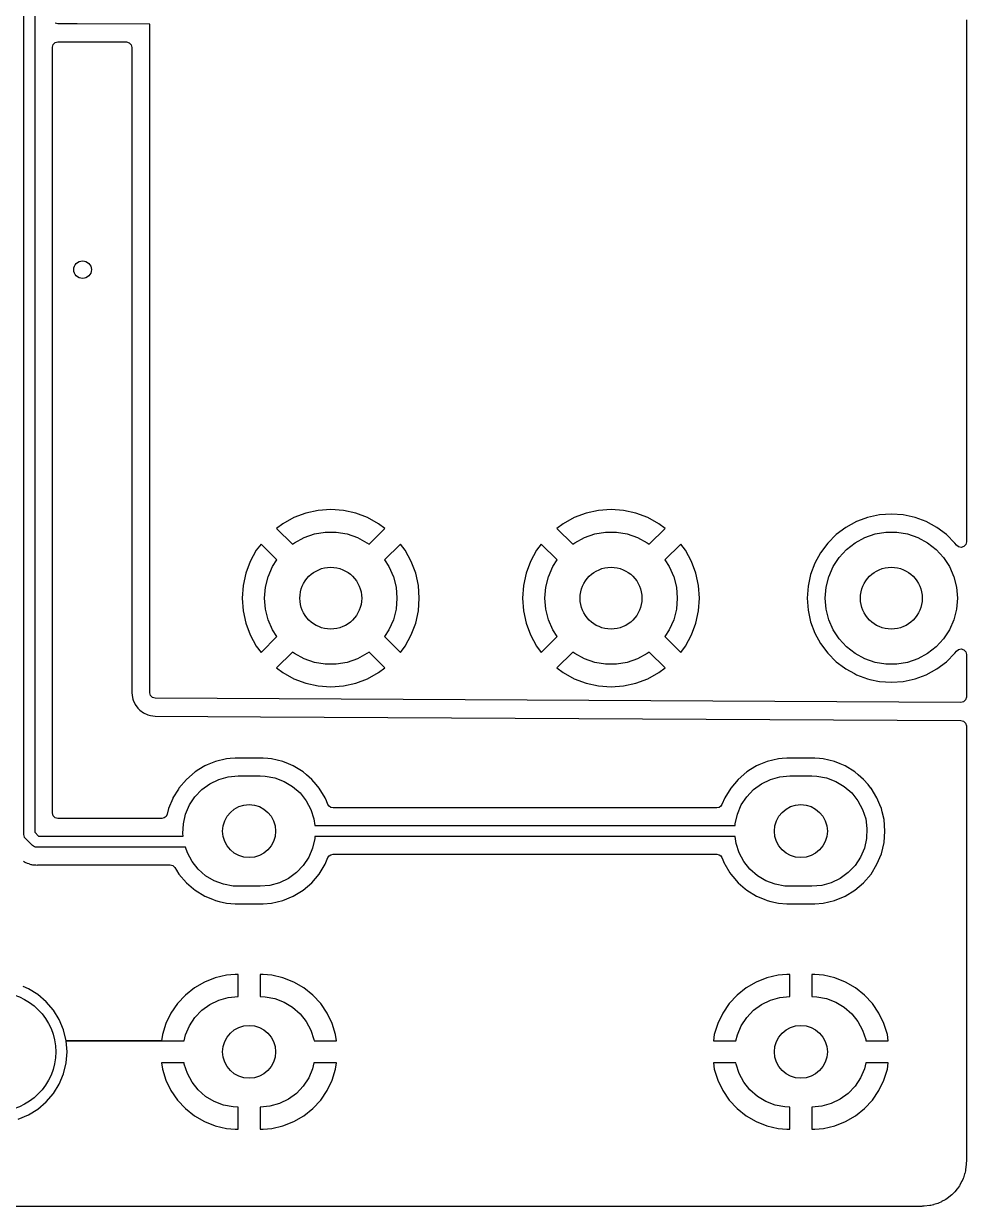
# Model space of a CAD drawing. Extents: x 0.79 to 7.48, y -4.92 to -0.79.
# Drawn here: x 6.639 to 7.48, y -4.921 to -3.867 of the extents above; entities that cross this region are included whole.
import ezdxf

# ---------------------------------------------------------------- set-up
doc = ezdxf.new("R2010")
doc.units = 0
doc.header["$MEASUREMENT"] = 0
doc.layers.add('BLACK', color=7, linetype='CONTINUOUS')

msp = doc.modelspace()

# ---------------------------------------------------------------- linework, layer by layer
at = {"layer": 'BLACK', "linetype": 'CONTINUOUS'}
for p, q in [((6.63957, -4.58976), (6.63957, -2.77853)), ((6.64941, -2.77649), (6.64941, -4.58773)), ((6.67004, -3.86679), (6.66761, -3.86613)), ((6.6872, -3.86684), (6.67004, -3.86679)), ((6.75197, -3.86703), (6.6872, -3.86684)), ((6.75197, -4.31673), (6.75197, -3.86703)), ((6.75197, -3.86703), (6.75197, -3.86703)), ((7.4803, -3.86313), (7.4803, -4.32879)), ((6.66518, -3.88764), (6.66583, -3.88519)), ((6.66518, -4.57049), (6.66518, -3.88764)), ((6.66583, -3.88519), (6.66763, -3.8834)), ((6.66763, -3.8834), (6.67007, -3.88275)), ((6.67007, -3.88275), (6.69881, -3.88284)), ((6.69881, -3.88284), (6.73114, -3.88293)), ((6.73114, -3.88293), (6.73357, -3.88359)), ((6.73357, -3.88359), (6.73535, -3.88538)), ((6.73535, -3.88538), (6.736, -3.88782)), ((6.736, -3.88782), (6.736, -4.31673)), ((6.90215, -4.3008), (6.89115, -4.30319)), ((6.91339, -4.3), (6.90215, -4.3008)), ((6.92462, -4.3008), (6.91339, -4.3)), ((6.93563, -4.30319), (6.92462, -4.3008)), ((7.15215, -4.3008), (7.14115, -4.30319)), ((7.16339, -4.3), (7.15215, -4.3008)), ((7.17462, -4.3008), (7.16339, -4.3)), ((7.18563, -4.30319), (7.17462, -4.3008)), ((6.87071, -4.31253), (6.8651, -4.31673)), ((6.88059, -4.30713), (6.87071, -4.31253)), ((6.89115, -4.30319), (6.88059, -4.30713)), ((6.94618, -4.30713), (6.93563, -4.30319)), ((6.95606, -4.31253), (6.94618, -4.30713)), ((6.96168, -4.31673), (6.95606, -4.31253)), ((7.12071, -4.31253), (7.1151, -4.31673)), ((7.13059, -4.30713), (7.12071, -4.31253)), ((7.14115, -4.30319), (7.13059, -4.30713)), ((7.19618, -4.30713), (7.18563, -4.30319)), ((7.20606, -4.31253), (7.19618, -4.30713)), ((7.21168, -4.31673), (7.20606, -4.31253)), ((7.38222, -4.3107), (7.37283, -4.31583)), ((7.38657, -4.30908), (7.38222, -4.3107)), ((7.38222, -4.3107), (7.38222, -4.3107)), ((7.38222, -4.3107), (7.38222, -4.3107)), ((7.39225, -4.30696), (7.38657, -4.30908)), ((7.40271, -4.30469), (7.39225, -4.30696)), ((7.41339, -4.30392), (7.40271, -4.30469)), ((7.42406, -4.30469), (7.41339, -4.30392)), ((7.43452, -4.30696), (7.42406, -4.30469)), ((7.44455, -4.3107), (7.43452, -4.30696)), ((7.43452, -4.30696), (7.43452, -4.30696)), ((7.45394, -4.31583), (7.44455, -4.3107)), ((7.44455, -4.3107), (7.44455, -4.3107)), ((7.44455, -4.3107), (7.44455, -4.3107)), ((6.736, -4.31673), (6.736, -4.46329)), ((6.75197, -4.37894), (6.75197, -4.31673)), ((6.8651, -4.31673), (6.87928, -4.33091)), ((6.8651, -4.31673), (6.8651, -4.31673)), ((6.88966, -4.32486), (6.89889, -4.32169)), ((6.89889, -4.32169), (6.90851, -4.32008)), ((6.90851, -4.32008), (6.91826, -4.32008)), ((6.91826, -4.32008), (6.92788, -4.32169)), ((6.92788, -4.32169), (6.93711, -4.32486)), ((6.9475, -4.33091), (6.96168, -4.31673)), ((7.1151, -4.31673), (7.12928, -4.33091)), ((7.1151, -4.31673), (7.1151, -4.31673)), ((7.13966, -4.32486), (7.14889, -4.32169)), ((7.14889, -4.32169), (7.15851, -4.32008)), ((7.15851, -4.32008), (7.16826, -4.32008)), ((7.16826, -4.32008), (7.17788, -4.32169)), ((7.17788, -4.32169), (7.18711, -4.32486)), ((7.1975, -4.33091), (7.21168, -4.31673)), ((7.36426, -4.32225), (7.35669, -4.32981)), ((7.37283, -4.31583), (7.36426, -4.32225)), ((7.38966, -4.32486), (7.39889, -4.32169)), ((7.39889, -4.32169), (7.40851, -4.32008)), ((7.40851, -4.32008), (7.41826, -4.32008)), ((7.41826, -4.32008), (7.42788, -4.32169)), ((7.42788, -4.32169), (7.43711, -4.32486)), ((7.46251, -4.32225), (7.45394, -4.31583)), ((7.45394, -4.31583), (7.45394, -4.31583)), ((7.45394, -4.31583), (7.45394, -4.31583)), ((7.47008, -4.32981), (7.46251, -4.32225)), ((6.85118, -4.33065), (6.84698, -4.33626)), ((6.86536, -4.34484), (6.85118, -4.33065)), ((6.85118, -4.33065), (6.85118, -4.33065)), ((6.87928, -4.33091), (6.88109, -4.3295)), ((6.88109, -4.3295), (6.88966, -4.32486)), ((6.93711, -4.32486), (6.94569, -4.3295)), ((6.94569, -4.3295), (6.9475, -4.33091)), ((6.9756, -4.33065), (6.96141, -4.34484)), ((6.9798, -4.33626), (6.9756, -4.33065)), ((7.10118, -4.33065), (7.09698, -4.33626)), ((7.11536, -4.34484), (7.10118, -4.33065)), ((7.10118, -4.33065), (7.10118, -4.33065)), ((7.12928, -4.33091), (7.13109, -4.3295)), ((7.13109, -4.3295), (7.13966, -4.32486)), ((7.18711, -4.32486), (7.19569, -4.3295)), ((7.19569, -4.3295), (7.1975, -4.33091)), ((7.2256, -4.33065), (7.21141, -4.34484)), ((7.2298, -4.33626), (7.2256, -4.33065)), ((7.35669, -4.32981), (7.35028, -4.33838)), ((7.37339, -4.33549), (7.38109, -4.3295)), ((7.38109, -4.3295), (7.38966, -4.32486)), ((7.43711, -4.32486), (7.44569, -4.3295)), ((7.44569, -4.3295), (7.45338, -4.33549)), ((7.47151, -4.33172), (7.47008, -4.32981)), ((7.47339, -4.33324), (7.47151, -4.33172)), ((7.47576, -4.33366), (7.47339, -4.33324)), ((7.47805, -4.3329), (7.47576, -4.33366)), ((7.4797, -4.33113), (7.47805, -4.3329)), ((7.4803, -4.32879), (7.4797, -4.33113)), ((6.84698, -4.33626), (6.84158, -4.34614)), ((6.86145, -4.35083), (6.86536, -4.34484)), ((6.96141, -4.34484), (6.96532, -4.35083)), ((6.98519, -4.34614), (6.9798, -4.33626)), ((7.09698, -4.33626), (7.09158, -4.34614)), ((7.11145, -4.35083), (7.11536, -4.34484)), ((7.21141, -4.34484), (7.21532, -4.35083)), ((7.23519, -4.34614), (7.2298, -4.33626)), ((7.35028, -4.33838), (7.34515, -4.34777)), ((7.36145, -4.35083), (7.36678, -4.34266)), ((7.36678, -4.34266), (7.37339, -4.33549)), ((7.45338, -4.33549), (7.45999, -4.34266)), ((7.45999, -4.34266), (7.46532, -4.35083)), ((6.84158, -4.34614), (6.83764, -4.3567)), ((6.85753, -4.35976), (6.86145, -4.35083)), ((6.96532, -4.35083), (6.96924, -4.35976)), ((6.98913, -4.3567), (6.98519, -4.34614)), ((7.09158, -4.34614), (7.08764, -4.3567)), ((7.10753, -4.35976), (7.11145, -4.35083)), ((7.21532, -4.35083), (7.21924, -4.35976)), ((7.23913, -4.3567), (7.23519, -4.34614)), ((7.34515, -4.34777), (7.34141, -4.3578)), ((7.35753, -4.35976), (7.36145, -4.35083)), ((7.46532, -4.35083), (7.46924, -4.35976)), ((6.83764, -4.3567), (6.83525, -4.3677)), ((6.85514, -4.36922), (6.85753, -4.35976)), ((6.96924, -4.35976), (6.97164, -4.36922)), ((6.99152, -4.3677), (6.98913, -4.3567)), ((7.08764, -4.3567), (7.08525, -4.3677)), ((7.10514, -4.36922), (7.10753, -4.35976)), ((7.21924, -4.35976), (7.22164, -4.36922)), ((7.24152, -4.3677), (7.23913, -4.3567)), ((7.34141, -4.3578), (7.33914, -4.36826)), ((7.35514, -4.36922), (7.35753, -4.35976)), ((7.46924, -4.35976), (7.47164, -4.36922)), ((6.83525, -4.3677), (6.83444, -4.37894)), ((6.85433, -4.37894), (6.85514, -4.36922)), ((6.97164, -4.36922), (6.97244, -4.37894)), ((6.99233, -4.37894), (6.99152, -4.3677)), ((7.08525, -4.3677), (7.08444, -4.37894)), ((7.10433, -4.37894), (7.10514, -4.36922)), ((7.22164, -4.36922), (7.22244, -4.37894)), ((7.24233, -4.37894), (7.24152, -4.3677)), ((7.33914, -4.36826), (7.33837, -4.37894)), ((7.35433, -4.37894), (7.35514, -4.36922)), ((7.47164, -4.36922), (7.47244, -4.37894)), ((6.75197, -4.44115), (6.75197, -4.37894)), ((6.83444, -4.37894), (6.83525, -4.39017)), ((6.85514, -4.38866), (6.85433, -4.37894)), ((6.97244, -4.37894), (6.97164, -4.38866)), ((6.99152, -4.39017), (6.99233, -4.37894)), ((7.08444, -4.37894), (7.08525, -4.39017)), ((7.10514, -4.38866), (7.10433, -4.37894)), ((7.22244, -4.37894), (7.22164, -4.38866)), ((7.24152, -4.39017), (7.24233, -4.37894)), ((7.33837, -4.37894), (7.33914, -4.38961)), ((7.35514, -4.38866), (7.35433, -4.37894)), ((7.47244, -4.37894), (7.47164, -4.38866)), ((6.83525, -4.39017), (6.83764, -4.40118)), ((6.85753, -4.39811), (6.85514, -4.38866)), ((6.97164, -4.38866), (6.96924, -4.39811)), ((6.98913, -4.40118), (6.99152, -4.39017)), ((7.08525, -4.39017), (7.08764, -4.40118)), ((7.10753, -4.39811), (7.10514, -4.38866)), ((7.22164, -4.38866), (7.21924, -4.39811)), ((7.23913, -4.40118), (7.24152, -4.39017)), ((7.33914, -4.38961), (7.34141, -4.40007)), ((7.35753, -4.39811), (7.35514, -4.38866)), ((7.47164, -4.38866), (7.46924, -4.39811)), ((6.83764, -4.40118), (6.84158, -4.41173)), ((6.86145, -4.40704), (6.85753, -4.39811)), ((6.86536, -4.41304), (6.86145, -4.40704)), ((6.96532, -4.40704), (6.96141, -4.41304)), ((6.96924, -4.39811), (6.96532, -4.40704)), ((6.98519, -4.41173), (6.98913, -4.40118)), ((7.08764, -4.40118), (7.09158, -4.41173)), ((7.11145, -4.40704), (7.10753, -4.39811)), ((7.11536, -4.41304), (7.11145, -4.40704)), ((7.21532, -4.40704), (7.21141, -4.41304)), ((7.21924, -4.39811), (7.21532, -4.40704)), ((7.23519, -4.41173), (7.23913, -4.40118)), ((7.34141, -4.40007), (7.34141, -4.40007)), ((7.34141, -4.40007), (7.34515, -4.4101)), ((7.36145, -4.40704), (7.35753, -4.39811)), ((7.36678, -4.41521), (7.36145, -4.40704)), ((7.46532, -4.40704), (7.45999, -4.41521)), ((7.46924, -4.39811), (7.46532, -4.40704)), ((6.84158, -4.41173), (6.84698, -4.42162)), ((6.85118, -4.42723), (6.86536, -4.41304)), ((6.96141, -4.41304), (6.9756, -4.42723)), ((6.9798, -4.42162), (6.98519, -4.41173)), ((7.09158, -4.41173), (7.09698, -4.42162)), ((7.10118, -4.42723), (7.11536, -4.41304)), ((7.21141, -4.41304), (7.2256, -4.42723)), ((7.2298, -4.42162), (7.23519, -4.41173)), ((7.34515, -4.4101), (7.34515, -4.4101)), ((7.34515, -4.4101), (7.34515, -4.4101)), ((7.34515, -4.4101), (7.35028, -4.41949)), ((7.37339, -4.42239), (7.36678, -4.41521)), ((7.45999, -4.41521), (7.45338, -4.42239)), ((6.84698, -4.42162), (6.85118, -4.42723)), ((6.87928, -4.42697), (6.8651, -4.44115)), ((6.88109, -4.42838), (6.87928, -4.42697)), ((6.88966, -4.43302), (6.88109, -4.42838)), ((6.94569, -4.42838), (6.93711, -4.43302)), ((6.9475, -4.42697), (6.94569, -4.42838)), ((6.96168, -4.44115), (6.9475, -4.42697)), ((6.9756, -4.42723), (6.9798, -4.42162)), ((7.09698, -4.42162), (7.10118, -4.42723)), ((7.12928, -4.42697), (7.1151, -4.44115)), ((7.13109, -4.42838), (7.12928, -4.42697)), ((7.13966, -4.43302), (7.13109, -4.42838)), ((7.19569, -4.42838), (7.18711, -4.43302)), ((7.1975, -4.42697), (7.19569, -4.42838)), ((7.21168, -4.44115), (7.1975, -4.42697)), ((7.2256, -4.42723), (7.2298, -4.42162)), ((7.35028, -4.41949), (7.35028, -4.41949)), ((7.35028, -4.41949), (7.35669, -4.42806)), ((7.35669, -4.42806), (7.36426, -4.43563)), ((7.38109, -4.42838), (7.37339, -4.42239)), ((7.38966, -4.43302), (7.38109, -4.42838)), ((7.44569, -4.42838), (7.43711, -4.43302)), ((7.45338, -4.42239), (7.44569, -4.42838)), ((7.46251, -4.43563), (7.47008, -4.42806)), ((7.47008, -4.42806), (7.47151, -4.42615)), ((7.47151, -4.42615), (7.47339, -4.42464)), ((7.47339, -4.42464), (7.47576, -4.42421)), ((7.47576, -4.42421), (7.47805, -4.42497)), ((7.47805, -4.42497), (7.4797, -4.42674)), ((7.4797, -4.42674), (7.4803, -4.42908)), ((7.4803, -4.42908), (7.4803, -4.46715)), ((6.89889, -4.43619), (6.88966, -4.43302)), ((6.90851, -4.43779), (6.89889, -4.43619)), ((6.91826, -4.43779), (6.90851, -4.43779)), ((6.92788, -4.43619), (6.91826, -4.43779)), ((6.93711, -4.43302), (6.92788, -4.43619)), ((7.14889, -4.43619), (7.13966, -4.43302)), ((7.15851, -4.43779), (7.14889, -4.43619)), ((7.16826, -4.43779), (7.15851, -4.43779)), ((7.17788, -4.43619), (7.16826, -4.43779)), ((7.18711, -4.43302), (7.17788, -4.43619)), ((7.36426, -4.43563), (7.37163, -4.44115)), ((7.39889, -4.43619), (7.38966, -4.43302)), ((7.40851, -4.43779), (7.39889, -4.43619)), ((7.41826, -4.43779), (7.40851, -4.43779)), ((7.42788, -4.43619), (7.41826, -4.43779)), ((7.43711, -4.43302), (7.42788, -4.43619)), ((7.45394, -4.44204), (7.46251, -4.43563)), ((6.75197, -4.46329), (6.75197, -4.44115)), ((6.8651, -4.44115), (6.87071, -4.44535)), ((6.87071, -4.44535), (6.88059, -4.45074)), ((6.94618, -4.45074), (6.95606, -4.44535)), ((6.95606, -4.44535), (6.96168, -4.44115)), ((7.1151, -4.44115), (7.12071, -4.44535)), ((7.12071, -4.44535), (7.13059, -4.45074)), ((7.19618, -4.45074), (7.20606, -4.44535)), ((7.20606, -4.44535), (7.21168, -4.44115)), ((7.37163, -4.44115), (7.37283, -4.44204)), ((7.37283, -4.44204), (7.38054, -4.44625)), ((7.38054, -4.44625), (7.38222, -4.44717)), ((7.38222, -4.44717), (7.39225, -4.45091)), ((7.43452, -4.45091), (7.44455, -4.44717)), ((7.44455, -4.44717), (7.45394, -4.44204)), ((6.88059, -4.45074), (6.89115, -4.45468)), ((6.89115, -4.45468), (6.90215, -4.45707)), ((6.90215, -4.45707), (6.91339, -4.45788)), ((6.91339, -4.45788), (6.92462, -4.45707)), ((6.92462, -4.45707), (6.93563, -4.45468)), ((6.93563, -4.45468), (6.94618, -4.45074)), ((7.13059, -4.45074), (7.14115, -4.45468)), ((7.14115, -4.45468), (7.15215, -4.45707)), ((7.15215, -4.45707), (7.16339, -4.45788)), ((7.16339, -4.45788), (7.17462, -4.45707)), ((7.17462, -4.45707), (7.18563, -4.45468)), ((7.18563, -4.45468), (7.19618, -4.45074)), ((7.39225, -4.45091), (7.39225, -4.45091)), ((7.39225, -4.45091), (7.39225, -4.45091)), ((7.39225, -4.45091), (7.39421, -4.45134)), ((7.39421, -4.45134), (7.40271, -4.45319)), ((7.40271, -4.45319), (7.41339, -4.45395)), ((7.41339, -4.45395), (7.42406, -4.45319)), ((7.42406, -4.45319), (7.43452, -4.45091)), ((6.736, -4.46329), (6.73654, -4.46741)), ((6.73654, -4.46741), (6.73694, -4.4689)), ((6.73694, -4.4689), (6.73719, -4.46984)), ((6.73719, -4.46984), (6.73878, -4.47368)), ((6.75262, -4.46572), (6.75197, -4.46329)), ((6.75439, -4.46751), (6.75262, -4.46572)), ((6.75682, -4.46817), (6.75439, -4.46751)), ((7.47539, -4.47203), (6.75682, -4.46817)), ((7.47784, -4.47139), (7.47539, -4.47203)), ((7.47964, -4.4696), (7.47784, -4.47139)), ((7.4803, -4.46715), (7.47964, -4.4696)), ((6.73878, -4.47368), (6.7413, -4.47698)), ((6.7413, -4.47698), (6.74308, -4.47877)), ((6.74308, -4.47877), (6.74636, -4.4813)), ((6.74636, -4.4813), (6.75019, -4.48291)), ((6.75019, -4.48291), (6.75262, -4.48357)), ((6.75262, -4.48357), (6.75674, -4.48413)), ((6.75674, -4.48413), (6.85058, -4.48464)), ((6.85058, -4.48464), (7.47544, -4.488)), ((7.47544, -4.488), (7.47787, -4.48866)), ((7.47787, -4.48866), (7.47965, -4.49045)), ((7.47965, -4.49045), (7.4803, -4.49288)), ((7.4803, -4.49288), (7.4803, -4.88168)), ((6.82051, -4.52224), (6.81057, -4.52462)), ((6.8238, -4.52198), (6.82051, -4.52224)), ((6.82816, -4.52163), (6.8238, -4.52198)), ((6.85295, -4.52163), (6.82816, -4.52163)), ((6.8573, -4.52198), (6.85295, -4.52163)), ((6.86059, -4.52224), (6.8573, -4.52198)), ((6.87054, -4.52462), (6.86059, -4.52224)), ((7.31264, -4.52224), (7.30269, -4.52462)), ((7.31593, -4.52198), (7.31264, -4.52224)), ((7.32028, -4.52163), (7.31593, -4.52198)), ((7.34507, -4.52163), (7.32028, -4.52163)), ((7.34943, -4.52198), (7.34507, -4.52163)), ((7.35272, -4.52224), (7.34943, -4.52198)), ((7.36266, -4.52462), (7.35272, -4.52224)), ((6.7924, -4.53388), (6.78462, -4.54052)), ((6.79572, -4.53184), (6.7924, -4.53388)), ((6.80112, -4.52854), (6.79572, -4.53184)), ((6.80317, -4.52769), (6.80112, -4.52854)), ((6.81057, -4.52462), (6.80317, -4.52769)), ((6.87559, -4.52672), (6.87054, -4.52462)), ((6.87999, -4.52854), (6.87559, -4.52672)), ((6.88871, -4.53388), (6.87999, -4.52854)), ((6.89179, -4.53652), (6.88871, -4.53388)), ((6.88871, -4.53388), (6.88871, -4.53388)), ((7.28452, -4.53388), (7.27674, -4.54052)), ((7.28785, -4.53184), (7.28452, -4.53388)), ((7.29324, -4.52854), (7.28785, -4.53184)), ((7.2953, -4.52769), (7.29324, -4.52854)), ((7.30269, -4.52462), (7.2953, -4.52769)), ((7.36771, -4.52672), (7.36266, -4.52462)), ((7.37211, -4.52854), (7.36771, -4.52672)), ((7.38083, -4.53388), (7.37211, -4.52854)), ((7.38392, -4.53652), (7.38083, -4.53388)), ((7.38083, -4.53388), (7.38083, -4.53388)), ((6.78462, -4.54052), (6.77798, -4.5483)), ((6.79833, -4.54955), (6.80547, -4.54437)), ((6.80547, -4.54437), (6.81342, -4.54054)), ((6.81342, -4.54054), (6.82192, -4.53819)), ((6.82192, -4.53819), (6.83071, -4.5374)), ((6.83071, -4.5374), (6.85039, -4.5374)), ((6.85039, -4.5374), (6.85481, -4.5376)), ((6.85481, -4.5376), (6.86349, -4.53918)), ((6.86349, -4.53918), (6.87175, -4.54228)), ((6.87175, -4.54228), (6.87932, -4.5468)), ((6.89648, -4.54052), (6.89179, -4.53652)), ((6.9005, -4.54522), (6.89648, -4.54052)), ((6.90306, -4.54822), (6.9005, -4.54522)), ((7.27674, -4.54052), (7.2701, -4.5483)), ((7.29046, -4.54955), (7.29759, -4.54437)), ((7.29759, -4.54437), (7.30554, -4.54054)), ((7.30554, -4.54054), (7.31405, -4.53819)), ((7.31405, -4.53819), (7.32283, -4.5374)), ((7.32283, -4.5374), (7.34252, -4.5374)), ((7.34252, -4.5374), (7.34693, -4.5376)), ((7.34693, -4.5376), (7.35561, -4.53918)), ((7.35561, -4.53918), (7.36387, -4.54228)), ((7.36387, -4.54228), (7.37145, -4.5468)), ((7.38861, -4.54052), (7.38392, -4.53652)), ((7.39262, -4.54522), (7.38861, -4.54052)), ((7.39518, -4.54822), (7.39262, -4.54522)), ((6.77745, -4.54915), (6.77263, -4.55702)), ((6.77798, -4.5483), (6.77745, -4.54915)), ((6.79223, -4.55593), (6.79833, -4.54955)), ((6.87932, -4.5468), (6.88596, -4.55261)), ((6.88596, -4.55261), (6.89147, -4.5595)), ((6.90313, -4.5483), (6.90306, -4.54822)), ((6.90847, -4.55702), (6.90313, -4.5483)), ((7.2701, -4.5483), (7.26476, -4.55702)), ((7.28436, -4.55593), (7.29046, -4.54955)), ((7.37145, -4.5468), (7.37809, -4.55261)), ((7.37809, -4.55261), (7.38359, -4.5595)), ((7.39525, -4.5483), (7.39518, -4.54822)), ((7.4006, -4.55702), (7.39525, -4.5483)), ((6.77237, -4.55766), (6.76872, -4.56647)), ((6.77263, -4.55702), (6.77237, -4.55766)), ((6.7839, -4.57141), (6.78737, -4.56329)), ((6.78737, -4.56329), (6.79223, -4.55593)), ((6.89147, -4.5595), (6.89565, -4.56727)), ((6.90962, -4.55979), (6.90847, -4.55702)), ((6.91091, -4.56291), (6.90962, -4.55979)), ((6.91197, -4.5645), (6.91091, -4.56291)), ((6.91355, -4.56555), (6.91197, -4.5645)), ((6.91542, -4.56593), (6.91355, -4.56555)), ((7.25781, -4.56593), (6.91542, -4.56593)), ((7.25968, -4.56555), (7.25781, -4.56593)), ((7.26126, -4.5645), (7.25968, -4.56555)), ((7.26232, -4.56291), (7.26126, -4.5645)), ((7.26476, -4.55702), (7.26232, -4.56291)), ((7.27603, -4.57141), (7.2795, -4.56329)), ((7.2795, -4.56329), (7.28436, -4.55593)), ((7.38359, -4.5595), (7.38777, -4.56727)), ((7.40319, -4.56328), (7.4006, -4.55702)), ((7.40451, -4.56647), (7.40319, -4.56328)), ((6.66583, -4.57293), (6.66518, -4.57049)), ((6.66762, -4.57472), (6.66583, -4.57293)), ((6.67006, -4.57537), (6.66762, -4.57472)), ((6.76273, -4.57537), (6.67006, -4.57537)), ((6.76483, -4.5749), (6.76273, -4.57537)), ((6.76653, -4.57356), (6.76483, -4.5749)), ((6.76748, -4.57163), (6.76653, -4.57356)), ((6.76872, -4.56647), (6.76748, -4.57163)), ((6.78194, -4.58001), (6.7839, -4.57141)), ((6.89565, -4.56727), (6.89837, -4.57566)), ((6.89837, -4.57566), (6.89919, -4.58169)), ((7.27407, -4.58001), (7.27603, -4.57141)), ((7.38777, -4.56727), (7.3905, -4.57566)), ((7.3905, -4.57566), (7.39168, -4.58441)), ((7.40522, -4.56941), (7.40451, -4.56647)), ((7.4069, -4.57642), (7.40522, -4.56941)), ((7.4077, -4.58661), (7.4069, -4.57642)), ((6.78155, -4.58882), (6.78194, -4.58001)), ((6.89919, -4.58169), (7.27399, -4.58169)), ((7.27399, -4.58169), (7.27407, -4.58001)), ((7.39168, -4.58441), (7.39129, -4.59322)), ((7.4069, -4.59681), (7.4077, -4.58661)), ((6.63991, -4.59093), (6.63957, -4.58976)), ((6.64017, -4.59212), (6.63991, -4.59093)), ((6.64032, -4.59232), (6.64017, -4.59212)), ((6.64035, -4.59242), (6.64032, -4.59232)), ((6.64048, -4.59254), (6.64035, -4.59242)), ((6.64101, -4.59324), (6.64048, -4.59254)), ((6.64731, -4.59954), (6.64101, -4.59324)), ((6.64941, -4.58773), (6.65283, -4.59114)), ((6.65283, -4.59114), (6.78186, -4.59114)), ((6.78186, -4.59114), (6.78155, -4.58882)), ((6.89916, -4.59322), (6.8972, -4.60182)), ((6.89924, -4.59154), (6.89916, -4.59322)), ((7.27404, -4.59154), (6.89924, -4.59154)), ((7.27486, -4.59756), (7.27404, -4.59154)), ((7.27758, -4.60596), (7.27486, -4.59756)), ((7.39129, -4.59322), (7.38932, -4.60182)), ((7.40451, -4.60676), (7.4069, -4.59681)), ((6.64838, -4.60013), (6.64731, -4.59954)), ((6.6494, -4.60078), (6.64838, -4.60013)), ((6.64965, -4.60082), (6.6494, -4.60078)), ((6.64974, -4.60087), (6.64965, -4.60082)), ((6.64992, -4.60086), (6.64974, -4.60087)), ((6.65079, -4.60098), (6.64992, -4.60086)), ((6.78384, -4.60098), (6.65079, -4.60098)), ((6.78546, -4.60596), (6.78384, -4.60098)), ((6.78964, -4.61373), (6.78546, -4.60596)), ((6.8972, -4.60182), (6.89373, -4.60993)), ((6.91197, -4.60873), (6.91355, -4.60767)), ((6.91355, -4.60767), (6.91542, -4.6073)), ((6.91542, -4.6073), (7.25781, -4.6073)), ((7.25781, -4.6073), (7.25968, -4.60767)), ((7.25968, -4.60767), (7.26126, -4.60873)), ((7.28176, -4.61373), (7.27758, -4.60596)), ((7.38932, -4.60182), (7.38586, -4.60993)), ((7.4006, -4.61621), (7.40451, -4.60676)), ((6.63933, -4.61334), (6.64021, -4.61401)), ((6.64021, -4.61401), (6.64055, -4.61427)), ((6.64055, -4.61427), (6.64116, -4.61451)), ((6.64116, -4.61451), (6.64191, -4.61488)), ((6.64191, -4.61488), (6.64247, -4.61522)), ((6.64247, -4.61522), (6.64394, -4.61563)), ((6.64394, -4.61563), (6.64442, -4.61579)), ((6.64442, -4.61579), (6.64584, -4.61635)), ((6.64584, -4.61635), (6.64649, -4.61642)), ((6.64649, -4.61642), (6.64731, -4.61658)), ((6.64731, -4.61658), (6.64794, -4.61675)), ((6.64794, -4.61675), (6.64948, -4.61675)), ((6.64948, -4.61675), (6.64998, -4.61678)), ((6.64998, -4.61678), (6.65042, -4.61682)), ((6.65042, -4.61682), (6.6515, -4.61693)), ((6.6515, -4.61693), (6.65215, -4.61682)), ((6.6515, -4.61693), (6.6515, -4.61693)), ((6.6515, -4.61693), (6.6515, -4.61693)), ((6.65215, -4.61682), (6.65298, -4.61675)), ((6.65298, -4.61675), (6.77023, -4.61675)), ((6.77023, -4.61675), (6.77262, -4.61737)), ((6.77262, -4.61737), (6.77439, -4.61908)), ((6.77439, -4.61908), (6.77588, -4.62151)), ((6.79514, -4.62062), (6.78964, -4.61373)), ((6.88887, -4.6173), (6.88277, -4.62367)), ((6.89373, -4.60993), (6.88887, -4.6173)), ((6.90313, -4.62493), (6.90847, -4.61621)), ((6.90847, -4.61621), (6.91091, -4.61032)), ((6.91091, -4.61032), (6.91197, -4.60873)), ((7.26126, -4.60873), (7.26232, -4.61032)), ((7.26232, -4.61032), (7.26459, -4.61579)), ((7.26459, -4.61579), (7.26476, -4.61621)), ((7.26476, -4.61621), (7.26936, -4.62372)), ((7.28726, -4.62062), (7.28176, -4.61373)), ((7.381, -4.6173), (7.3749, -4.62367)), ((7.38586, -4.60993), (7.381, -4.6173)), ((7.39525, -4.62493), (7.4006, -4.61621)), ((6.77588, -4.62151), (6.77798, -4.62493)), ((6.77798, -4.62493), (6.78462, -4.6327)), ((6.80178, -4.62643), (6.79514, -4.62062)), ((6.80936, -4.63095), (6.80178, -4.62643)), ((6.87563, -4.62886), (6.86769, -4.63269)), ((6.88277, -4.62367), (6.87563, -4.62886)), ((6.89648, -4.6327), (6.90313, -4.62493)), ((7.26936, -4.62372), (7.2701, -4.62493)), ((7.2701, -4.62493), (7.27192, -4.62706)), ((7.27192, -4.62706), (7.27674, -4.6327)), ((7.29391, -4.62643), (7.28726, -4.62062)), ((7.30148, -4.63095), (7.29391, -4.62643)), ((7.36776, -4.62886), (7.35981, -4.63269)), ((7.3749, -4.62367), (7.36776, -4.62886)), ((7.38861, -4.6327), (7.39525, -4.62493)), ((6.78462, -4.6327), (6.78892, -4.63638)), ((6.78892, -4.63638), (6.79096, -4.63812)), ((6.79096, -4.63812), (6.7924, -4.63935)), ((6.7924, -4.63935), (6.80112, -4.64469)), ((6.81762, -4.63405), (6.80936, -4.63095)), ((6.8263, -4.63563), (6.81762, -4.63405)), ((6.83071, -4.63583), (6.8263, -4.63563)), ((6.85039, -4.63583), (6.83071, -4.63583)), ((6.85918, -4.63504), (6.85039, -4.63583)), ((6.86769, -4.63269), (6.85918, -4.63504)), ((6.87999, -4.64469), (6.88871, -4.63935)), ((6.88871, -4.63935), (6.89648, -4.6327)), ((7.27674, -4.6327), (7.28105, -4.63638)), ((7.28105, -4.63638), (7.28308, -4.63812)), ((7.28308, -4.63812), (7.28452, -4.63935)), ((7.28452, -4.63935), (7.29324, -4.64469)), ((7.30974, -4.63405), (7.30148, -4.63095)), ((7.31842, -4.63563), (7.30974, -4.63405)), ((7.32283, -4.63583), (7.31842, -4.63563)), ((7.34252, -4.63583), (7.32283, -4.63583)), ((7.35131, -4.63504), (7.34252, -4.63583)), ((7.35981, -4.63269), (7.35131, -4.63504)), ((7.37211, -4.64469), (7.38083, -4.63935)), ((7.38083, -4.63935), (7.38861, -4.6327)), ((6.80112, -4.64469), (6.80782, -4.64747)), ((6.80782, -4.64747), (6.81057, -4.64861)), ((6.81057, -4.64861), (6.81371, -4.64936)), ((6.81371, -4.64936), (6.82051, -4.65099)), ((6.86059, -4.65099), (6.87054, -4.64861)), ((6.87054, -4.64861), (6.87999, -4.64469)), ((7.29324, -4.64469), (7.29995, -4.64747)), ((7.29995, -4.64747), (7.30269, -4.64861)), ((7.30269, -4.64861), (7.30583, -4.64936)), ((7.30583, -4.64936), (7.31264, -4.65099)), ((7.35272, -4.65099), (7.36266, -4.64861)), ((7.36266, -4.64861), (7.37211, -4.64469)), ((6.82051, -4.65099), (6.82816, -4.65159)), ((6.82816, -4.65159), (6.85295, -4.65159)), ((6.85295, -4.65159), (6.86059, -4.65099)), ((6.85295, -4.65159), (6.85295, -4.65159)), ((7.31264, -4.65099), (7.32028, -4.65159)), ((7.32028, -4.65159), (7.34507, -4.65159)), ((7.34507, -4.65159), (7.35272, -4.65099)), ((7.34507, -4.65159), (7.34507, -4.65159)), ((6.80073, -4.72122), (6.79179, -4.72638)), ((6.81034, -4.71744), (6.80073, -4.72122)), ((6.82041, -4.71515), (6.81034, -4.71744)), ((6.82813, -4.71457), (6.82041, -4.71515)), ((6.83071, -4.71457), (6.82813, -4.71457)), ((6.83071, -4.73425), (6.83071, -4.71457)), ((6.85297, -4.71457), (6.85039, -4.71457)), ((6.85039, -4.71457), (6.85039, -4.73425)), ((6.86069, -4.71515), (6.85297, -4.71457)), ((6.87076, -4.71744), (6.86069, -4.71515)), ((6.88037, -4.72122), (6.87076, -4.71744)), ((6.88931, -4.72638), (6.88037, -4.72122)), ((7.29286, -4.72122), (7.28391, -4.72638)), ((7.30247, -4.71744), (7.29286, -4.72122)), ((7.31254, -4.71515), (7.30247, -4.71744)), ((7.32026, -4.71457), (7.31254, -4.71515)), ((7.32283, -4.71457), (7.32026, -4.71457)), ((7.32283, -4.73425), (7.32283, -4.71457)), ((7.3451, -4.71457), (7.34252, -4.71457)), ((7.34252, -4.71457), (7.34252, -4.73425)), ((7.35282, -4.71515), (7.3451, -4.71457)), ((7.36288, -4.71744), (7.35282, -4.71515)), ((7.3725, -4.72122), (7.36288, -4.71744)), ((7.38144, -4.72638), (7.3725, -4.72122)), ((6.64366, -4.72715), (6.63907, -4.72525)), ((6.65211, -4.73233), (6.64366, -4.72715)), ((6.65965, -4.73877), (6.65211, -4.73233)), ((6.78371, -4.73282), (6.77669, -4.74039)), ((6.79179, -4.72638), (6.78371, -4.73282)), ((6.81342, -4.73739), (6.82192, -4.73504)), ((6.82192, -4.73504), (6.83071, -4.73425)), ((6.85039, -4.73425), (6.85481, -4.73445)), ((6.85481, -4.73445), (6.86349, -4.73603)), ((6.89739, -4.73282), (6.88931, -4.72638)), ((6.90441, -4.74039), (6.89739, -4.73282)), ((7.27584, -4.73282), (7.26882, -4.74039)), ((7.28391, -4.72638), (7.27584, -4.73282)), ((7.30554, -4.73739), (7.31405, -4.73504)), ((7.31405, -4.73504), (7.32283, -4.73425)), ((7.34252, -4.73425), (7.34693, -4.73445)), ((7.34693, -4.73445), (7.35561, -4.73603)), ((7.38951, -4.73282), (7.38144, -4.72638)), ((7.39654, -4.74039), (7.38951, -4.73282)), ((6.6661, -4.74631), (6.65965, -4.73877)), ((6.77669, -4.74039), (6.77087, -4.74892)), ((6.79833, -4.7464), (6.80547, -4.74122)), ((6.80547, -4.74122), (6.81342, -4.73739)), ((6.86349, -4.73603), (6.87175, -4.73913)), ((6.87175, -4.73913), (6.87932, -4.74365)), ((6.87932, -4.74365), (6.88596, -4.74946)), ((6.91023, -4.74892), (6.90441, -4.74039)), ((7.26882, -4.74039), (7.263, -4.74892)), ((7.29046, -4.7464), (7.29759, -4.74122)), ((7.29759, -4.74122), (7.30554, -4.73739)), ((7.35561, -4.73603), (7.36387, -4.73913)), ((7.36387, -4.73913), (7.37145, -4.74365)), ((7.37145, -4.74365), (7.37809, -4.74946)), ((7.40235, -4.74892), (7.39654, -4.74039)), ((6.67128, -4.75477), (6.6661, -4.74631)), ((6.67507, -4.76393), (6.67128, -4.75477)), ((6.77087, -4.74892), (6.76639, -4.75822)), ((6.78737, -4.76014), (6.79223, -4.75278)), ((6.79223, -4.75278), (6.79833, -4.7464)), ((6.88596, -4.74946), (6.89147, -4.75635)), ((6.91471, -4.75822), (6.91023, -4.74892)), ((7.263, -4.74892), (7.25852, -4.75822)), ((7.2795, -4.76014), (7.28436, -4.75278)), ((7.28436, -4.75278), (7.29046, -4.7464)), ((7.37809, -4.74946), (7.38359, -4.75635)), ((7.40683, -4.75822), (7.40235, -4.74892)), ((6.67739, -4.77358), (6.67507, -4.76393)), ((6.76639, -4.75822), (6.76335, -4.76809)), ((6.7839, -4.76826), (6.78737, -4.76014)), ((6.89147, -4.75635), (6.89565, -4.76412)), ((6.89565, -4.76412), (6.89837, -4.77251)), ((6.91775, -4.76809), (6.91471, -4.75822)), ((7.25852, -4.75822), (7.25548, -4.76809)), ((7.27603, -4.76826), (7.2795, -4.76014)), ((7.38359, -4.75635), (7.38777, -4.76412)), ((7.38777, -4.76412), (7.3905, -4.77251)), ((7.40988, -4.76809), (7.40683, -4.75822)), ((6.67739, -4.77362), (6.67739, -4.77358)), ((6.67817, -4.78346), (6.67739, -4.77362)), ((6.67739, -4.77362), (6.76252, -4.77362)), ((6.76252, -4.77362), (6.67739, -4.77362)), ((6.76335, -4.76809), (6.76252, -4.77362)), ((6.76252, -4.77362), (6.78268, -4.77362)), ((6.78268, -4.77362), (6.7839, -4.76826)), ((6.89837, -4.77251), (6.89852, -4.77362)), ((6.89852, -4.77362), (6.91859, -4.77362)), ((6.91859, -4.77362), (6.91775, -4.76809)), ((7.25548, -4.76809), (7.25464, -4.77362)), ((7.25464, -4.77362), (7.27481, -4.77362)), ((7.27481, -4.77362), (7.27603, -4.76826)), ((7.3905, -4.77251), (7.39065, -4.77362)), ((7.39065, -4.77362), (7.41071, -4.77362)), ((7.41071, -4.77362), (7.40988, -4.76809)), ((6.67739, -4.79331), (6.67817, -4.78346)), ((6.67507, -4.803), (6.67739, -4.79335)), ((6.67739, -4.79335), (6.67739, -4.79331)), ((6.78258, -4.79331), (6.76252, -4.79331)), ((6.76252, -4.79331), (6.76335, -4.79884)), ((6.78273, -4.79442), (6.78258, -4.79331)), ((6.78546, -4.80281), (6.78273, -4.79442)), ((6.89842, -4.79331), (6.8972, -4.79867)), ((6.91859, -4.79331), (6.89842, -4.79331)), ((6.91775, -4.79884), (6.91859, -4.79331)), ((7.27471, -4.79331), (7.25464, -4.79331)), ((7.25464, -4.79331), (7.25548, -4.79884)), ((7.27486, -4.79442), (7.27471, -4.79331)), ((7.27758, -4.80281), (7.27486, -4.79442)), ((7.39055, -4.79331), (7.38932, -4.79867)), ((7.41071, -4.79331), (7.39055, -4.79331)), ((7.40988, -4.79884), (7.41071, -4.79331)), ((6.67128, -4.81216), (6.67507, -4.803)), ((6.76335, -4.79884), (6.76639, -4.80871)), ((6.76639, -4.80871), (6.77087, -4.81801)), ((6.78964, -4.81058), (6.78546, -4.80281)), ((6.89373, -4.80678), (6.88887, -4.81415)), ((6.8972, -4.79867), (6.89373, -4.80678)), ((6.91023, -4.81801), (6.91471, -4.80871)), ((6.91471, -4.80871), (6.91775, -4.79884)), ((7.25548, -4.79884), (7.25852, -4.80871)), ((7.25852, -4.80871), (7.263, -4.81801)), ((7.28176, -4.81058), (7.27758, -4.80281)), ((7.38586, -4.80678), (7.381, -4.81415)), ((7.38932, -4.79867), (7.38586, -4.80678)), ((7.40235, -4.81801), (7.40683, -4.80871)), ((7.40683, -4.80871), (7.40988, -4.79884)), ((6.6661, -4.82062), (6.67128, -4.81216)), ((6.77087, -4.81801), (6.77669, -4.82654)), ((6.79514, -4.81747), (6.78964, -4.81058)), ((6.80178, -4.82328), (6.79514, -4.81747)), ((6.88887, -4.81415), (6.88277, -4.82053)), ((6.90441, -4.82654), (6.91023, -4.81801)), ((7.263, -4.81801), (7.26882, -4.82654)), ((7.28726, -4.81747), (7.28176, -4.81058)), ((7.29391, -4.82328), (7.28726, -4.81747)), ((7.381, -4.81415), (7.3749, -4.82053)), ((7.39654, -4.82654), (7.40235, -4.81801)), ((6.65211, -4.8346), (6.65965, -4.82816)), ((6.65965, -4.82816), (6.6661, -4.82062)), ((6.77669, -4.82654), (6.78371, -4.83411)), ((6.80936, -4.8278), (6.80178, -4.82328)), ((6.81762, -4.8309), (6.80936, -4.8278)), ((6.86769, -4.82954), (6.85918, -4.83189)), ((6.87563, -4.82571), (6.86769, -4.82954)), ((6.88277, -4.82053), (6.87563, -4.82571)), ((6.89739, -4.83411), (6.90441, -4.82654)), ((7.26882, -4.82654), (7.27584, -4.83411)), ((7.30148, -4.8278), (7.29391, -4.82328)), ((7.30974, -4.8309), (7.30148, -4.8278)), ((7.35981, -4.82954), (7.35131, -4.83189)), ((7.36776, -4.82571), (7.35981, -4.82954)), ((7.3749, -4.82053), (7.36776, -4.82571)), ((7.38951, -4.83411), (7.39654, -4.82654)), ((6.63449, -4.84358), (6.64366, -4.83978)), ((6.64366, -4.83978), (6.65211, -4.8346)), ((6.78371, -4.83411), (6.79179, -4.84055)), ((6.79179, -4.84055), (6.80073, -4.84571)), ((6.8263, -4.83248), (6.81762, -4.8309)), ((6.83071, -4.83268), (6.8263, -4.83248)), ((6.83071, -4.85236), (6.83071, -4.83268)), ((6.85918, -4.83189), (6.85039, -4.83268)), ((6.85039, -4.83268), (6.85039, -4.85236)), ((6.88037, -4.84571), (6.88931, -4.84055)), ((6.88931, -4.84055), (6.89739, -4.83411)), ((7.27584, -4.83411), (7.28391, -4.84055)), ((7.28391, -4.84055), (7.29286, -4.84571)), ((7.31842, -4.83248), (7.30974, -4.8309)), ((7.32283, -4.83268), (7.31842, -4.83248)), ((7.32283, -4.85236), (7.32283, -4.83268)), ((7.35131, -4.83189), (7.34252, -4.83268)), ((7.34252, -4.83268), (7.34252, -4.85236)), ((7.3725, -4.84571), (7.38144, -4.84055)), ((7.38144, -4.84055), (7.38951, -4.83411)), ((6.80073, -4.84571), (6.81034, -4.84949)), ((6.81034, -4.84949), (6.82041, -4.85178)), ((6.86069, -4.85178), (6.87076, -4.84949)), ((6.87076, -4.84949), (6.88037, -4.84571)), ((7.29286, -4.84571), (7.30247, -4.84949)), ((7.30247, -4.84949), (7.31254, -4.85178)), ((7.35282, -4.85178), (7.36288, -4.84949)), ((7.36288, -4.84949), (7.3725, -4.84571)), ((6.82041, -4.85178), (6.82813, -4.85236)), ((6.82813, -4.85236), (6.83071, -4.85236)), ((6.85039, -4.85236), (6.85297, -4.85236)), ((6.85297, -4.85236), (6.86069, -4.85178)), ((7.31254, -4.85178), (7.32026, -4.85236)), ((7.32026, -4.85236), (7.32283, -4.85236)), ((7.34252, -4.85236), (7.3451, -4.85236)), ((7.3451, -4.85236), (7.35282, -4.85178)), ((7.48028, -4.8821), (7.48014, -4.88365)), ((7.4803, -4.88168), (7.48028, -4.8821)), ((7.47878, -4.89214), (7.47769, -4.89573)), ((7.47882, -4.89198), (7.47878, -4.89214)), ((7.47951, -4.88944), (7.47882, -4.89198)), ((7.47965, -4.88865), (7.47951, -4.88944)), ((7.48014, -4.88371), (7.47965, -4.88865)), ((7.48014, -4.88365), (7.48014, -4.88371)), ((7.47414, -4.90282), (7.47246, -4.90523)), ((7.47445, -4.90232), (7.47414, -4.90282)), ((7.47611, -4.89921), (7.47445, -4.90232)), ((7.47623, -4.89897), (7.47611, -4.89921)), ((7.47744, -4.89638), (7.47623, -4.89897)), ((7.47769, -4.89573), (7.47744, -4.89638)), ((7.46429, -4.9134), (7.46188, -4.91509)), ((7.46458, -4.91318), (7.46429, -4.9134)), ((7.46726, -4.91098), (7.46458, -4.91318)), ((7.46762, -4.91066), (7.46726, -4.91098)), ((7.46971, -4.90856), (7.46762, -4.91066)), ((7.47003, -4.90821), (7.46971, -4.90856)), ((7.47223, -4.90553), (7.47003, -4.90821)), ((7.47246, -4.90523), (7.47223, -4.90553)), ((7.44073, -4.92124), (6.41809, -4.92124)), ((7.44116, -4.92122), (7.44073, -4.92124)), ((7.44133, -4.92121), (7.44116, -4.92122)), ((7.44271, -4.92109), (7.44133, -4.92121)), ((7.44276, -4.92108), (7.44271, -4.92109)), ((7.44771, -4.92059), (7.44276, -4.92108)), ((7.44849, -4.92045), (7.44771, -4.92059)), ((7.45104, -4.91977), (7.44849, -4.92045)), ((7.45119, -4.91972), (7.45104, -4.91977)), ((7.45479, -4.91863), (7.45119, -4.91972)), ((7.45543, -4.91839), (7.45479, -4.91863)), ((7.45803, -4.91718), (7.45543, -4.91839)), ((7.45826, -4.91706), (7.45803, -4.91718)), ((7.46138, -4.91539), (7.45826, -4.91706)), ((7.46188, -4.91509), (7.46138, -4.91539))]:
    msp.add_line(p, q, dxfattribs=at)
at = {"layer": 'BLACK'}
for centre, radius in [((6.692, -4.086), 0.007874), ((6.91339, -4.37894), 0.027559), ((7.16339, -4.37894), 0.027559), ((7.41339, -4.37894), 0.027559), ((6.84055, -4.58661), 0.023622), ((7.33268, -4.58661), 0.023622), ((6.61496, -4.78346), 0.05315), ((6.84055, -4.78346), 0.023622), ((7.33268, -4.78346), 0.023622)]:
    msp.add_circle(centre, radius, dxfattribs=at)

doc.saveas('drawing.dxf')
